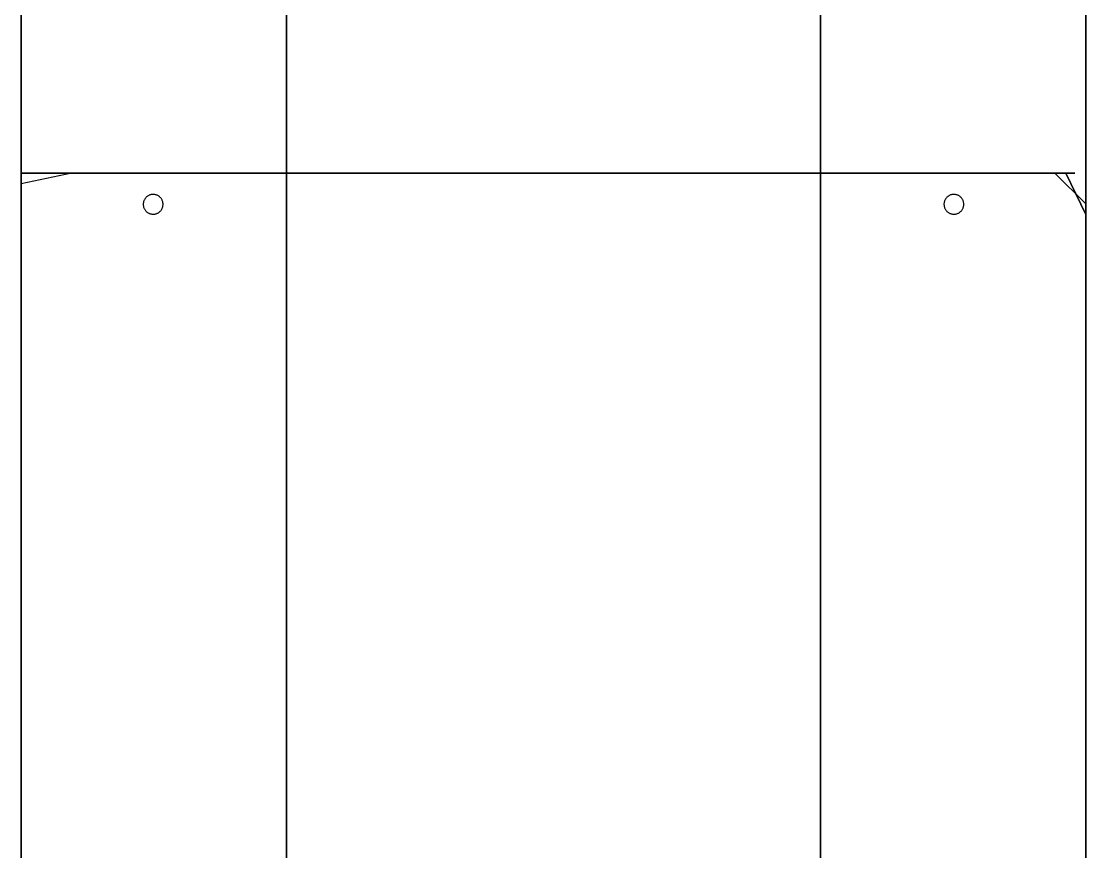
# Model space of a CAD drawing. Header units: metres. Extents: x 0 to 978, y 0 to 1152.
# Drawn here: x 0 to 288, y 351.4 to 576 of the extents above; entities that cross this region are included whole.
import ezdxf

# ---------------------------------------------------------------- set-up
doc = ezdxf.new("R2010")
doc.units = ezdxf.units.M

msp = doc.modelspace()

# ---------------------------------------------------------------- linework, layer by layer
for points in [[(0, 337.45), (0, 366.55), (0, 395.64), (0, 424.73), (0, 453.82), (0, 482.91), (0, 512), (0, 541.09), (0, 570.18), (0, 599.27)], [(0, 337.45), (0, 366.55), (0, 395.64), (0, 424.73), (0, 453.82), (0, 482.91), (0, 512), (0, 541.09), (0, 570.18), (0, 599.27)], [(288, 596.36), (288, 567.27), (288, 538.18), (288, 509.09), (288, 480), (288, 450.91), (288, 421.82), (288, 392.73), (288, 363.64), (288, 334.55)], [(288, 596.36), (288, 567.27), (288, 538.18), (288, 509.09), (288, 480), (288, 450.91), (288, 421.82), (288, 392.73), (288, 363.64), (288, 334.55)], [(71.75, 588.88), (71.75, 562.69), (71.75, 536.49), (71.75, 510.3), (71.75, 484.11), (71.75, 457.92), (71.75, 431.73), (71.75, 405.54), (71.75, 379.34), (71.75, 353.15), (71.75, 326.96)], [(71.75, 588.88), (71.75, 562.69), (71.75, 536.49), (71.75, 510.3), (71.75, 484.11), (71.75, 457.92), (71.75, 431.73), (71.75, 405.54), (71.75, 379.34), (71.75, 353.15), (71.75, 326.96)], [(216.25, 588.88), (216.25, 562.69), (216.25, 536.49), (216.25, 510.3), (216.25, 484.11), (216.25, 457.92), (216.25, 431.73), (216.25, 405.54), (216.25, 379.34), (216.25, 353.15), (216.25, 326.96)], [(216.25, 588.88), (216.25, 562.69), (216.25, 536.49), (216.25, 510.3), (216.25, 484.11), (216.25, 457.92), (216.25, 431.73), (216.25, 405.54), (216.25, 379.34), (216.25, 353.15), (216.25, 326.96)], [(288, 322.91), (288, 352), (288, 381.09), (288, 410.18), (288, 439.27), (288, 468.36), (288, 497.45), (288, 526.55), (288, 555.64), (288, 584.73)], [(288, 322.91), (288, 352), (288, 381.09), (288, 410.18), (288, 439.27), (288, 468.36), (288, 497.45), (288, 526.55), (288, 555.64), (288, 584.73)], [(0, 581.82), (0, 552.73), (0, 523.64), (0, 494.55), (0, 465.45), (0, 436.36), (0, 407.27), (0, 378.18), (0, 349.09), (0, 320), (0, 290.91), (0, 261.82), (0, 232.73), (0, 203.64), (0, 174.55), (0, 145.45), (0, 116.36), (0, 87.27), (0, 58.18), (0, 29.09), (0, 0)], [(0, 581.82), (0, 552.73), (0, 523.64), (0, 494.55), (0, 465.45), (0, 436.36), (0, 407.27), (0, 378.18), (0, 349.09), (0, 320), (0, 290.91), (0, 261.82), (0, 232.73), (0, 203.64), (0, 174.55), (0, 145.45), (0, 116.36), (0, 87.27), (0, 58.18), (0, 29.09), (0, 0)], [(71.75, 349.09), (71.75, 372.36), (71.75, 395.64), (71.75, 418.91), (71.75, 442.18), (71.75, 465.45), (71.75, 488.73), (71.75, 512), (71.75, 535.27), (71.75, 558.55), (71.75, 581.82)], [(71.75, 581.82), (71.75, 558.55), (71.75, 535.27), (71.75, 512), (71.75, 488.73), (71.75, 465.45), (71.75, 442.18), (71.75, 418.91), (71.75, 395.64), (71.75, 372.36), (71.75, 349.09)], [(71.75, 349.09), (71.75, 372.36), (71.75, 395.64), (71.75, 418.91), (71.75, 442.18), (71.75, 465.45), (71.75, 488.73), (71.75, 512), (71.75, 535.27), (71.75, 558.55), (71.75, 581.82)], [(71.75, 581.82), (71.75, 558.55), (71.75, 535.27), (71.75, 512), (71.75, 488.73), (71.75, 465.45), (71.75, 442.18), (71.75, 418.91), (71.75, 395.64), (71.75, 372.36), (71.75, 349.09)], [(216.25, 349.09), (216.25, 372.36), (216.25, 395.64), (216.25, 418.91), (216.25, 442.18), (216.25, 465.45), (216.25, 488.73), (216.25, 512), (216.25, 535.27), (216.25, 558.55), (216.25, 581.82)], [(216.25, 581.82), (216.25, 558.55), (216.25, 535.27), (216.25, 512), (216.25, 488.73), (216.25, 465.45), (216.25, 442.18), (216.25, 418.91), (216.25, 395.64), (216.25, 372.36), (216.25, 349.09)], [(216.25, 349.09), (216.25, 372.36), (216.25, 395.64), (216.25, 418.91), (216.25, 442.18), (216.25, 465.45), (216.25, 488.73), (216.25, 512), (216.25, 535.27), (216.25, 558.55), (216.25, 581.82)], [(216.25, 581.82), (216.25, 558.55), (216.25, 535.27), (216.25, 512), (216.25, 488.73), (216.25, 465.45), (216.25, 442.18), (216.25, 418.91), (216.25, 395.64), (216.25, 372.36), (216.25, 349.09)], [(71.75, 0), (71.75, 26.19), (71.75, 52.38), (71.75, 78.58), (71.75, 104.77), (71.75, 130.96), (71.75, 157.15), (71.75, 183.34), (71.75, 209.53), (71.75, 235.73), (71.75, 261.92), (71.75, 288.11), (71.75, 314.3), (71.75, 340.49), (71.75, 366.68), (71.75, 392.88), (71.75, 419.07), (71.75, 445.26), (71.75, 471.45), (71.75, 497.64), (71.75, 523.83), (71.75, 550.03), (71.75, 576.22)], [(71.75, 0), (71.75, 26.19), (71.75, 52.38), (71.75, 78.58), (71.75, 104.77), (71.75, 130.96), (71.75, 157.15), (71.75, 183.34), (71.75, 209.53), (71.75, 235.73), (71.75, 261.92), (71.75, 288.11), (71.75, 314.3), (71.75, 340.49), (71.75, 366.68), (71.75, 392.88), (71.75, 419.07), (71.75, 445.26), (71.75, 471.45), (71.75, 497.64), (71.75, 523.83), (71.75, 550.03), (71.75, 576.22)], [(216.25, 0), (216.25, 26.19), (216.25, 52.38), (216.25, 78.58), (216.25, 104.77), (216.25, 130.96), (216.25, 157.15), (216.25, 183.34), (216.25, 209.53), (216.25, 235.73), (216.25, 261.92), (216.25, 288.11), (216.25, 314.3), (216.25, 340.49), (216.25, 366.68), (216.25, 392.88), (216.25, 419.07), (216.25, 445.26), (216.25, 471.45), (216.25, 497.64), (216.25, 523.83), (216.25, 550.03), (216.25, 576.22)], [(216.25, 0), (216.25, 26.19), (216.25, 52.38), (216.25, 78.58), (216.25, 104.77), (216.25, 130.96), (216.25, 157.15), (216.25, 183.34), (216.25, 209.53), (216.25, 235.73), (216.25, 261.92), (216.25, 288.11), (216.25, 314.3), (216.25, 340.49), (216.25, 366.68), (216.25, 392.88), (216.25, 419.07), (216.25, 445.26), (216.25, 471.45), (216.25, 497.64), (216.25, 523.83), (216.25, 550.03), (216.25, 576.22)], [(0, 534.96), (16.63, 534.96), (33.25, 534.96), (49.88, 534.96), (66.5, 534.96), (83.13, 534.96), (99.75, 534.96), (116.38, 534.96), (133, 534.96), (149.63, 534.96), (166.25, 534.96), (182.88, 534.96), (199.51, 534.96), (216.13, 534.96), (232.76, 534.96), (249.38, 534.96), (266.01, 534.96), (282.63, 534.96), (288, 523.7), (288, 507.08), (288, 490.45), (288, 473.83), (288, 457.2), (288, 440.57), (288, 423.95), (288, 407.32), (288, 390.7), (288, 374.07), (288, 357.45), (288, 340.82)], [(0, 335.45), (0, 352.08), (0, 368.71), (0, 385.33), (0, 401.96), (0, 418.58), (0, 435.21), (0, 451.83), (0, 468.46), (0, 485.08), (0, 501.71), (0, 518.33), (0, 534.96)], [(0, 534.96), (5.82, 534.96), (11.64, 534.96), (17.45, 534.96), (23.27, 534.96), (29.09, 534.96), (34.91, 534.96), (40.73, 534.96), (46.55, 534.96), (52.36, 534.96), (58.18, 534.96), (64, 534.96), (69.82, 534.96), (75.64, 534.96), (81.45, 534.96), (87.27, 534.96), (93.09, 534.96), (98.91, 534.96), (104.73, 534.96), (110.55, 534.96), (116.36, 534.96), (122.18, 534.96), (128, 534.96), (133.82, 534.96), (139.64, 534.96), (145.45, 534.96), (151.27, 534.96), (157.09, 534.96), (162.91, 534.96), (168.73, 534.96), (174.55, 534.96), (180.36, 534.96), (186.18, 534.96), (192, 534.96), (197.82, 534.96), (203.64, 534.96), (209.45, 534.96), (215.27, 534.96), (221.09, 534.96), (226.91, 534.96), (232.73, 534.96), (238.55, 534.96), (244.36, 534.96), (250.18, 534.96), (256, 534.96), (261.82, 534.96), (267.64, 534.96), (273.45, 534.96), (279.27, 534.96), (285.09, 534.96), (285.09, 534.96), (279.27, 534.96), (273.45, 534.96), (267.64, 534.96), (261.82, 534.96), (256, 534.96), (250.18, 534.96), (244.36, 534.96), (238.55, 534.96), (232.73, 534.96), (226.91, 534.96), (221.09, 534.96), (215.27, 534.96), (209.45, 534.96), (203.64, 534.96), (197.82, 534.96), (192, 534.96), (186.18, 534.96), (180.36, 534.96), (174.55, 534.96), (168.73, 534.96), (162.91, 534.96), (157.09, 534.96), (151.27, 534.96), (145.45, 534.96), (139.64, 534.96), (133.82, 534.96), (128, 534.96), (122.18, 534.96), (116.36, 534.96), (110.55, 534.96), (104.73, 534.96), (98.91, 534.96), (93.09, 534.96), (87.27, 534.96), (81.45, 534.96), (75.64, 534.96), (69.82, 534.96), (64, 534.96), (58.18, 534.96), (52.36, 534.96), (46.55, 534.96), (40.73, 534.96), (34.91, 534.96), (29.09, 534.96), (23.27, 534.96), (17.45, 534.96), (11.64, 534.96), (5.82, 534.96), (0, 534.96)], [(0, 534.96), (0, 524.15), (0, 513.35), (0, 502.54), (0, 491.73), (0, 480.92), (0, 470.12), (0, 459.31), (0, 448.5), (0, 437.69), (0, 426.89), (0, 416.08), (0, 405.27), (0, 394.47), (0, 383.66), (0, 372.85), (0, 362.04), (0, 351.24)], [(0, 351.24), (0, 362.04), (0, 372.85), (0, 383.66), (0, 394.47), (0, 405.27), (0, 416.08), (0, 426.89), (0, 437.69), (0, 448.5), (0, 459.31), (0, 470.12), (0, 480.92), (0, 491.73), (0, 502.54), (0, 513.35), (0, 524.15), (0, 534.96)], [(0, 534.96), (0, 518.33), (0, 501.71), (0, 485.08), (0, 468.46), (0, 451.83), (0, 435.21), (0, 418.58), (0, 401.96), (0, 385.33), (0, 368.71), (0, 352.08), (0, 335.45)], [(288, 340.82), (288, 357.45), (288, 374.07), (288, 390.7), (288, 407.32), (288, 423.95), (288, 440.57), (288, 457.2), (288, 473.83), (288, 490.45), (288, 507.08), (288, 523.7), (282.63, 534.96), (266.01, 534.96), (249.38, 534.96), (232.76, 534.96), (216.13, 534.96), (199.51, 534.96), (182.88, 534.96), (166.25, 534.96), (149.63, 534.96), (133, 534.96), (116.38, 534.96), (99.75, 534.96), (83.13, 534.96), (66.5, 534.96), (49.88, 534.96), (33.25, 534.96), (16.63, 534.96), (0, 534.96)], [(0, 534.96), (0, 518.33), (0, 501.71), (0, 485.08), (0, 468.46), (0, 451.83), (0, 435.21), (0, 418.58), (0, 401.96), (0, 385.33), (0, 368.71), (0, 352.08), (0, 335.45)], [(288, 340.82), (288, 357.45), (288, 374.07), (288, 390.7), (288, 407.32), (288, 423.95), (288, 440.57), (288, 457.2), (288, 473.83), (288, 490.45), (288, 507.08), (288, 523.7), (282.63, 534.96), (266.01, 534.96), (249.38, 534.96), (232.76, 534.96), (216.13, 534.96), (199.51, 534.96), (182.88, 534.96), (166.25, 534.96), (149.63, 534.96), (133, 534.96), (116.38, 534.96), (99.75, 534.96), (83.13, 534.96), (66.5, 534.96), (49.88, 534.96), (33.25, 534.96), (16.63, 534.96), (0, 534.96)], [(288, 343.77), (288, 360.39), (288, 377.02), (288, 393.64), (288, 410.27), (288, 426.89), (288, 443.52), (288, 460.15), (288, 476.77), (288, 493.4), (288, 510.02), (288, 526.65), (279.69, 534.96), (263.06, 534.96), (246.44, 534.96), (229.81, 534.96), (213.19, 534.96), (196.56, 534.96), (179.93, 534.96), (163.31, 534.96), (146.68, 534.96), (130.06, 534.96), (113.43, 534.96), (96.81, 534.96), (80.18, 534.96), (63.56, 534.96), (46.93, 534.96), (30.31, 534.96), (13.68, 534.96), (0, 532.01), (0, 515.39), (0, 498.76), (0, 482.14), (0, 465.51), (0, 448.89), (0, 432.26), (0, 415.64), (0, 399.01), (0, 382.39), (0, 365.76), (0, 349.13)], [(0, 534.96), (16.63, 534.96), (33.25, 534.96), (49.88, 534.96), (66.5, 534.96), (83.13, 534.96), (99.75, 534.96), (116.38, 534.96), (133, 534.96), (149.63, 534.96), (166.25, 534.96), (182.88, 534.96), (199.51, 534.96), (216.13, 534.96), (232.76, 534.96), (249.38, 534.96), (266.01, 534.96), (282.63, 534.96), (288, 523.7), (288, 507.08), (288, 490.45), (288, 473.83), (288, 457.2), (288, 440.57), (288, 423.95), (288, 407.32), (288, 390.7), (288, 374.07), (288, 357.45), (288, 340.82)], [(0, 335.45), (0, 352.08), (0, 368.71), (0, 385.33), (0, 401.96), (0, 418.58), (0, 435.21), (0, 451.83), (0, 468.46), (0, 485.08), (0, 501.71), (0, 518.33), (0, 534.96)], [(0, 534.96), (5.82, 534.96), (11.64, 534.96), (17.45, 534.96), (23.27, 534.96), (29.09, 534.96), (34.91, 534.96), (40.73, 534.96), (46.55, 534.96), (52.36, 534.96), (58.18, 534.96), (64, 534.96), (69.82, 534.96), (75.64, 534.96), (81.45, 534.96), (87.27, 534.96), (93.09, 534.96), (98.91, 534.96), (104.73, 534.96), (110.55, 534.96), (116.36, 534.96), (122.18, 534.96), (128, 534.96), (133.82, 534.96), (139.64, 534.96), (145.45, 534.96), (151.27, 534.96), (157.09, 534.96), (162.91, 534.96), (168.73, 534.96), (174.55, 534.96), (180.36, 534.96), (186.18, 534.96), (192, 534.96), (197.82, 534.96), (203.64, 534.96), (209.45, 534.96), (215.27, 534.96), (221.09, 534.96), (226.91, 534.96), (232.73, 534.96), (238.55, 534.96), (244.36, 534.96), (250.18, 534.96), (256, 534.96), (261.82, 534.96), (267.64, 534.96), (273.45, 534.96), (279.27, 534.96), (285.09, 534.96), (285.09, 534.96), (279.27, 534.96), (273.45, 534.96), (267.64, 534.96), (261.82, 534.96), (256, 534.96), (250.18, 534.96), (244.36, 534.96), (238.55, 534.96), (232.73, 534.96), (226.91, 534.96), (221.09, 534.96), (215.27, 534.96), (209.45, 534.96), (203.64, 534.96), (197.82, 534.96), (192, 534.96), (186.18, 534.96), (180.36, 534.96), (174.55, 534.96), (168.73, 534.96), (162.91, 534.96), (157.09, 534.96), (151.27, 534.96), (145.45, 534.96), (139.64, 534.96), (133.82, 534.96), (128, 534.96), (122.18, 534.96), (116.36, 534.96), (110.55, 534.96), (104.73, 534.96), (98.91, 534.96), (93.09, 534.96), (87.27, 534.96), (81.45, 534.96), (75.64, 534.96), (69.82, 534.96), (64, 534.96), (58.18, 534.96), (52.36, 534.96), (46.55, 534.96), (40.73, 534.96), (34.91, 534.96), (29.09, 534.96), (23.27, 534.96), (17.45, 534.96), (11.64, 534.96), (5.82, 534.96), (0, 534.96)], [(0, 534.96), (0, 524.15), (0, 513.35), (0, 502.54), (0, 491.73), (0, 480.92), (0, 470.12), (0, 459.31), (0, 448.5), (0, 437.69), (0, 426.89), (0, 416.08), (0, 405.27), (0, 394.47), (0, 383.66), (0, 372.85), (0, 362.04), (0, 351.24)], [(0, 351.24), (0, 362.04), (0, 372.85), (0, 383.66), (0, 394.47), (0, 405.27), (0, 416.08), (0, 426.89), (0, 437.69), (0, 448.5), (0, 459.31), (0, 470.12), (0, 480.92), (0, 491.73), (0, 502.54), (0, 513.35), (0, 524.15), (0, 534.96)], [(0, 534.96), (0, 518.33), (0, 501.71), (0, 485.08), (0, 468.46), (0, 451.83), (0, 435.21), (0, 418.58), (0, 401.96), (0, 385.33), (0, 368.71), (0, 352.08), (0, 335.45)], [(288, 340.82), (288, 357.45), (288, 374.07), (288, 390.7), (288, 407.32), (288, 423.95), (288, 440.57), (288, 457.2), (288, 473.83), (288, 490.45), (288, 507.08), (288, 523.7), (282.63, 534.96), (266.01, 534.96), (249.38, 534.96), (232.76, 534.96), (216.13, 534.96), (199.51, 534.96), (182.88, 534.96), (166.25, 534.96), (149.63, 534.96), (133, 534.96), (116.38, 534.96), (99.75, 534.96), (83.13, 534.96), (66.5, 534.96), (49.88, 534.96), (33.25, 534.96), (16.63, 534.96), (0, 534.96)], [(0, 534.96), (0, 518.33), (0, 501.71), (0, 485.08), (0, 468.46), (0, 451.83), (0, 435.21), (0, 418.58), (0, 401.96), (0, 385.33), (0, 368.71), (0, 352.08), (0, 335.45)], [(288, 340.82), (288, 357.45), (288, 374.07), (288, 390.7), (288, 407.32), (288, 423.95), (288, 440.57), (288, 457.2), (288, 473.83), (288, 490.45), (288, 507.08), (288, 523.7), (282.63, 534.96), (266.01, 534.96), (249.38, 534.96), (232.76, 534.96), (216.13, 534.96), (199.51, 534.96), (182.88, 534.96), (166.25, 534.96), (149.63, 534.96), (133, 534.96), (116.38, 534.96), (99.75, 534.96), (83.13, 534.96), (66.5, 534.96), (49.88, 534.96), (33.25, 534.96), (16.63, 534.96), (0, 534.96)], [(288, 343.77), (288, 360.39), (288, 377.02), (288, 393.64), (288, 410.27), (288, 426.89), (288, 443.52), (288, 460.15), (288, 476.77), (288, 493.4), (288, 510.02), (288, 526.65), (279.69, 534.96), (263.06, 534.96), (246.44, 534.96), (229.81, 534.96), (213.19, 534.96), (196.56, 534.96), (179.93, 534.96), (163.31, 534.96), (146.68, 534.96), (130.06, 534.96), (113.43, 534.96), (96.81, 534.96), (80.18, 534.96), (63.56, 534.96), (46.93, 534.96), (30.31, 534.96), (13.68, 534.96), (0, 532.01), (0, 515.39), (0, 498.76), (0, 482.14), (0, 465.51), (0, 448.89), (0, 432.26), (0, 415.64), (0, 399.01), (0, 382.39), (0, 365.76), (0, 349.13)], [(288, 534.96), (288, 524.15), (288, 513.35), (288, 502.54), (288, 491.73), (288, 480.92), (288, 470.12), (288, 459.31), (288, 448.5), (288, 437.69), (288, 426.89), (288, 416.08), (288, 405.27), (288, 394.47), (288, 383.66), (288, 372.85), (288, 362.04), (288, 351.24)], [(288, 351.24), (288, 362.04), (288, 372.85), (288, 383.66), (288, 394.47), (288, 405.27), (288, 416.08), (288, 426.89), (288, 437.69), (288, 448.5), (288, 459.31), (288, 470.12), (288, 480.92), (288, 491.73), (288, 502.54), (288, 513.35), (288, 524.15), (288, 534.96)], [(288, 534.96), (288, 524.15), (288, 513.35), (288, 502.54), (288, 491.73), (288, 480.92), (288, 470.12), (288, 459.31), (288, 448.5), (288, 437.69), (288, 426.89), (288, 416.08), (288, 405.27), (288, 394.47), (288, 383.66), (288, 372.85), (288, 362.04), (288, 351.24)], [(288, 351.24), (288, 362.04), (288, 372.85), (288, 383.66), (288, 394.47), (288, 405.27), (288, 416.08), (288, 426.89), (288, 437.69), (288, 448.5), (288, 459.31), (288, 470.12), (288, 480.92), (288, 491.73), (288, 502.54), (288, 513.35), (288, 524.15), (288, 534.96)], [(38.35, 526.49), (38.35, 526.67), (38.33, 526.84), (38.3, 527.01), (38.26, 527.18), (38.21, 527.34), (38.15, 527.5), (38.09, 527.66), (38.01, 527.8), (37.92, 527.95), (37.83, 528.08), (37.72, 528.21), (37.61, 528.34), (37.49, 528.45), (37.37, 528.56), (37.24, 528.66), (37.1, 528.76), (36.95, 528.84), (36.8, 528.92), (36.65, 528.98), (36.49, 529.04), (36.33, 529.09), (36.16, 529.12), (35.99, 529.15), (35.81, 529.16), (35.63, 529.16), (35.46, 529.16), (35.28, 529.14), (35.11, 529.1), (34.94, 529.06), (34.78, 529.01), (34.63, 528.95), (34.47, 528.88), (34.33, 528.8), (34.18, 528.71), (34.05, 528.61), (33.92, 528.51), (33.8, 528.4), (33.68, 528.28), (33.58, 528.15), (33.48, 528.02), (33.39, 527.88), (33.31, 527.73), (33.23, 527.58), (33.17, 527.42), (33.11, 527.26), (33.07, 527.1), (33.04, 526.93), (33.01, 526.76), (33, 526.58), (33, 526.4), (33.01, 526.22), (33.04, 526.05), (33.07, 525.88), (33.11, 525.72), (33.17, 525.56), (33.23, 525.4), (33.31, 525.25), (33.39, 525.1), (33.48, 524.96), (33.58, 524.83), (33.68, 524.7), (33.8, 524.58), (33.92, 524.47), (34.05, 524.37), (34.18, 524.27), (34.33, 524.18), (34.47, 524.1), (34.63, 524.03), (34.78, 523.97), (34.94, 523.92), (35.11, 523.87), (35.28, 523.84), (35.46, 523.82), (35.63, 523.82), (35.81, 523.82), (35.99, 523.83), (36.16, 523.86), (36.33, 523.89), (36.49, 523.94), (36.65, 524), (36.8, 524.06), (36.95, 524.14), (37.1, 524.22), (37.24, 524.32), (37.37, 524.42), (37.49, 524.53), (37.61, 524.64), (37.72, 524.77), (37.83, 524.9), (37.92, 525.03), (38.01, 525.18), (38.09, 525.32), (38.15, 525.48), (38.21, 525.64), (38.26, 525.8), (38.3, 525.97), (38.33, 526.14), (38.35, 526.31), (38.35, 526.49)], [(255, 526.49), (254.99, 526.67), (254.98, 526.84), (254.95, 527.01), (254.91, 527.18), (254.86, 527.34), (254.8, 527.5), (254.73, 527.66), (254.65, 527.8), (254.57, 527.95), (254.47, 528.08), (254.37, 528.21), (254.26, 528.34), (254.14, 528.45), (254.02, 528.56), (253.88, 528.66), (253.75, 528.76), (253.6, 528.84), (253.45, 528.92), (253.3, 528.98), (253.14, 529.04), (252.97, 529.09), (252.8, 529.12), (252.63, 529.15), (252.46, 529.16), (252.28, 529.16), (252.1, 529.16), (251.93, 529.14), (251.76, 529.1), (251.59, 529.06), (251.43, 529.01), (251.27, 528.95), (251.12, 528.88), (250.97, 528.8), (250.83, 528.71), (250.7, 528.61), (250.57, 528.51), (250.45, 528.4), (250.33, 528.28), (250.22, 528.15), (250.13, 528.02), (250.03, 527.88), (249.95, 527.73), (249.88, 527.58), (249.81, 527.42), (249.76, 527.26), (249.72, 527.1), (249.68, 526.93), (249.66, 526.76), (249.65, 526.58), (249.65, 526.4), (249.66, 526.22), (249.68, 526.05), (249.72, 525.88), (249.76, 525.72), (249.81, 525.56), (249.88, 525.4), (249.95, 525.25), (250.03, 525.1), (250.13, 524.96), (250.22, 524.83), (250.33, 524.7), (250.45, 524.58), (250.57, 524.47), (250.7, 524.37), (250.83, 524.27), (250.97, 524.18), (251.12, 524.1), (251.27, 524.03), (251.43, 523.97), (251.59, 523.92), (251.76, 523.87), (251.93, 523.84), (252.1, 523.82), (252.28, 523.82), (252.46, 523.82), (252.63, 523.83), (252.8, 523.86), (252.97, 523.89), (253.14, 523.94), (253.3, 524), (253.45, 524.06), (253.6, 524.14), (253.75, 524.22), (253.88, 524.32), (254.02, 524.42), (254.14, 524.53), (254.26, 524.64), (254.37, 524.77), (254.47, 524.9), (254.57, 525.03), (254.65, 525.18), (254.73, 525.32), (254.8, 525.48), (254.86, 525.64), (254.91, 525.8), (254.95, 525.97), (254.98, 526.14), (254.99, 526.31), (255, 526.49)]]:
    msp.add_lwpolyline(points)

doc.saveas('drawing.dxf')
